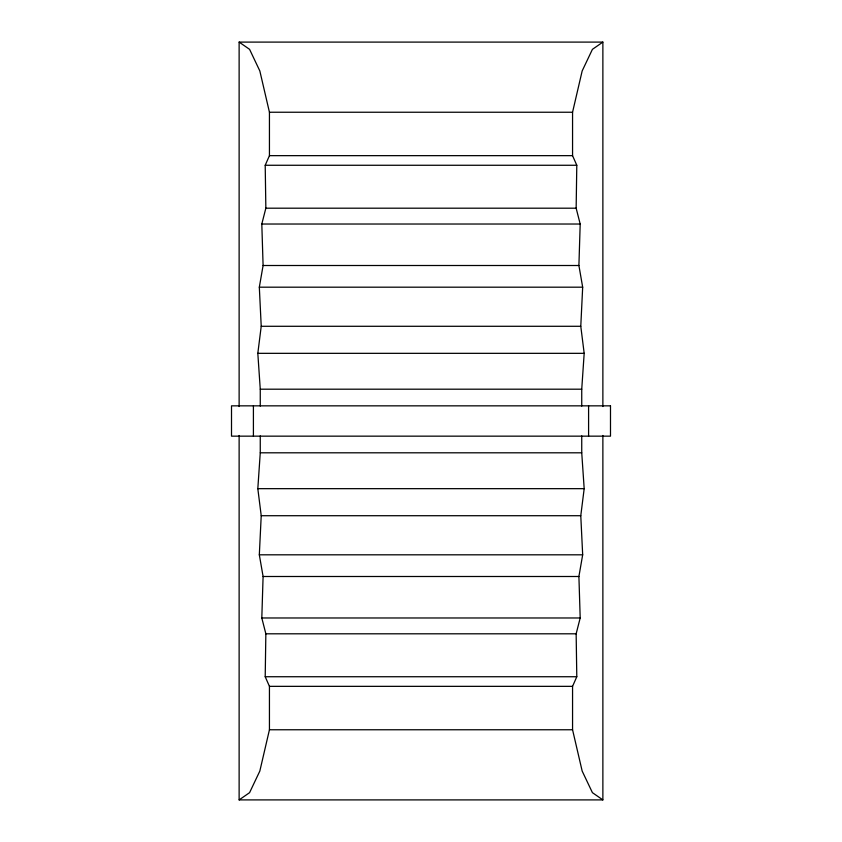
<?xml version="1.0" encoding="UTF-8"?>
<svg xmlns="http://www.w3.org/2000/svg" width="842" height="842" viewBox="0 0 842 842"><rect width="100%" height="100%" fill="white"/><g stroke="black" fill="none" stroke-linecap="round" stroke-linejoin="round"><path stroke-width="1.26" d="M239.128 435.472L239.128 799.9L249.579 792.659L259.831 771.062L269.44 729.761L269.44 686.346L265.209 676.736L265.851 633.805L261.809 617.975L263.093 576.496L259.325 554.815L261.22 515.714L257.82 488.665L260.262 452.807L260.262 435.935M581.738 406.065L581.738 389.193L584.18 353.335L580.78 326.286L582.675 287.185L578.907 265.504L580.191 224.025L576.149 208.195L576.791 165.264L572.56 155.654L572.56 112.239L582.169 70.939L592.421 49.341L602.872 42.1L602.872 406.528M260.262 406.065L260.262 389.193L257.82 353.335L261.22 326.286L259.325 287.185L263.093 265.504L261.809 224.025L265.851 208.195L265.209 165.264L269.44 155.654L269.44 112.239L259.831 70.939L249.579 49.341L239.128 42.1L239.128 406.528M602.872 435.472L602.872 799.9L592.421 792.659L582.169 771.062L572.56 729.761L572.56 686.346L576.791 676.736L576.149 633.805L580.191 617.975L578.907 576.496L582.675 554.815L580.78 515.714L584.18 488.665L581.738 452.807L581.738 435.935M239.128 42.1L602.872 42.1M269.44 112.239L572.56 112.239M269.44 155.654L572.56 155.654M265.209 165.264L576.791 165.264M265.851 208.195L576.149 208.195M261.809 224.025L580.191 224.025M263.093 265.504L578.907 265.504M259.325 287.185L582.675 287.185M261.22 326.286L580.78 326.286M257.82 353.335L584.18 353.335M260.262 389.193L581.738 389.193M260.262 452.807L581.738 452.807M257.82 488.665L584.18 488.665M261.22 515.714L580.78 515.714M259.325 554.815L582.675 554.815M263.093 576.496L578.907 576.496M261.809 617.975L580.191 617.975M265.851 633.805L576.149 633.805M265.209 676.736L576.791 676.736M269.44 686.346L572.56 686.346M269.44 729.761L572.56 729.761M239.128 799.9L602.872 799.9M588.59 405.844L588.59 436.156M253.41 405.844L253.41 436.156M610.492 405.844L231.508 405.844L231.508 436.156L610.492 436.156L610.492 405.844"/></g></svg>
